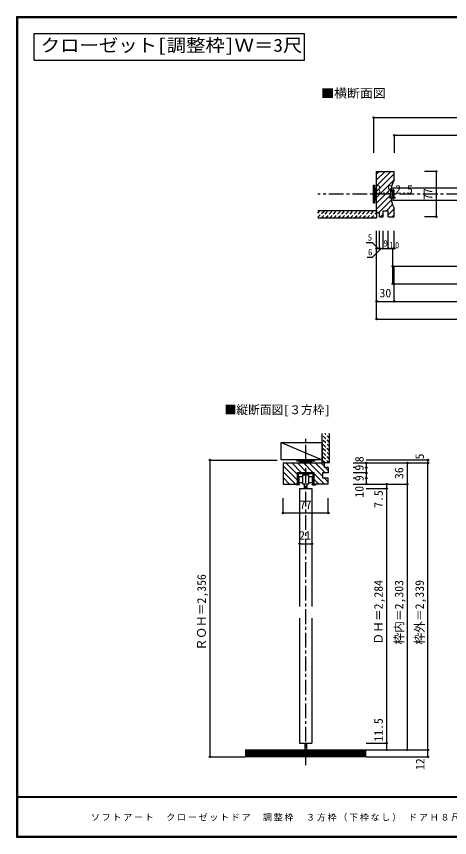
# Model space of a CAD drawing. Units: millimetres, scale not verified. Extents: x -973 to 977, y -701 to 696.
# Drawn here: x -973 to -236, y -701 to 696 of the extents above; entities that cross this region are included whole.
import ezdxf
from ezdxf.enums import TextEntityAlignment as Align

# ---------------------------------------------------------------- set-up
doc = ezdxf.new("R2010")
doc.units = ezdxf.units.MM
doc.header["$LTSCALE"] = 5
doc.header["$PDMODE"] = 32
doc.header["$PDSIZE"] = 2.5
doc.linetypes.add('CHAIN1', pattern=[8, 5, -1, 1, -1])
doc.linetypes.add('DASHED1', pattern=[1.8, 1.2, -0.6])
for name, color, linetype in [('0-0_補助線', 7, 'Continuous'), ('0-1_通り芯', 4, 'CHAIN1'), ('0-3_仕上げ', 2, 'Continuous'), ('0-4_枠', 3, 'Continuous'), ('0-6_扉', 6, 'Continuous'), ('0-7_金物', 7, 'Continuous'), ('0-A_文字', 3, 'Continuous'), ('0-B_寸法', 7, 'Continuous'), ('0-C_ハッチ', 7, 'Continuous'), ('F-1_枠', 6, 'Continuous'), ('F-A_文字', 7, 'Continuous')]:
    doc.layers.add(name, color=color, linetype=linetype)
doc.styles.add('ＭＳ ゴシック', font='')
doc.styles.get('ＭＳ ゴシック').set_extended_font_data('MS Gothic')

msp = doc.modelspace()

# ---------------------------------------------------------------- linework, layer by layer
at = {"layer": '0-0_補助線', "color": 4}
for p, q in [((-336.58, 387.393), (-336.58, 400.948)), ((-333.08, 387.393), (-333.08, 400.948)), ((-330.58, 387.393), (-330.58, 400.948)), ((-333.08, 387.393), (-336.58, 387.393)), ((-330.58, 387.393), (-333.08, 387.393))]:
    msp.add_line(p, q, dxfattribs=at)
at = {"layer": '0-0_補助線'}
for p in [(-336.58, 387.393), (-333.08, 387.393), (-330.58, 387.393)]:
    msp.add_point(p, dxfattribs=at)
at = {"layer": '0-1_通り芯'}
for p, q in [((463.42, 393.658), (-460.58, 393.658)), ((-481.152, -577.61), (-481.152, -18.638))]:
    msp.add_line(p, q, dxfattribs=at)
at = {"layer": '0-3_仕上げ'}
for p, q in [((-460.58, 365.658), (-360.58, 365.658)), ((-360.58, 365.658), (-360.58, 353.158)), ((-460.58, 353.158), (-360.58, 353.158)), ((-453.152, -63.638), (-453.152, -13.638)), ((-440.652, -63.638), (-440.652, -13.638)), ((-440.652, -63.638), (-453.152, -63.638)), ((-584.152, -551.639), (-378.152, -551.639)), ((-378.152, -563.639), (-584.152, -563.639))]:
    msp.add_line(p, q, dxfattribs=at)
at = {"layer": '0-3_仕上げ', "color": 4}
for p, q in [((-523.152, -28.614), (-453.152, -28.614)), ((-453.152, -28.614), (-453.152, -58.614)), ((-453.152, -58.614), (-523.152, -58.614))]:
    msp.add_line(p, q, dxfattribs=at)
at = {"layer": '0-3_仕上げ', "color": 7}
for p, q in [((-378.152, -553.638), (-584.152, -553.638)), ((-378.152, -555.638), (-584.152, -555.638)), ((-378.152, -557.638), (-584.152, -557.638)), ((-378.152, -559.638), (-584.152, -559.638)), ((-378.152, -561.639), (-584.152, -561.639))]:
    msp.add_line(p, q, dxfattribs=at)
at = {"layer": '0-3_仕上げ', "color": 4}
msp.add_lwpolyline([(-523.152, -58.614), (-523.152, -28.614), (-453.152, -58.614)], dxfattribs=at)
at = {"layer": '0-4_枠'}
for p, q in [((-360.58, 362.158), (-360.58, 432.158)), ((-360.58, 432.158), (-330.58, 432.158)), ((-330.58, 417.658), (-330.58, 432.158)), ((-349.58, 365.158), (-340.58, 365.158)), ((-349.58, 355.158), (-349.58, 365.158)), ((-340.58, 355.158), (-340.58, 365.158)), ((-360.58, 362.158), (-355.58, 362.158)), ((-355.58, 355.158), (-355.58, 362.158)), ((-355.58, 355.158), (-349.58, 355.158)), ((-519.652, -63.638), (-449.652, -63.638)), ((-519.652, -63.638), (-519.652, -99.638)), ((-449.652, -63.638), (-449.652, -71.638)), ((-495.152, -79.638), (-467.152, -79.638)), ((-495.152, -99.638), (-495.152, -79.638)), ((-467.152, -79.638), (-467.152, -99.638)), ((-452.652, -80.638), (-452.652, -89.638)), ((-442.652, -80.638), (-452.652, -80.638)), ((-442.652, -71.638), (-449.652, -71.638)), ((-442.652, -71.638), (-442.652, -80.638)), ((-442.652, -89.638), (-452.652, -89.638)), ((-442.652, -99.638), (-442.652, -89.638)), ((-519.652, -99.638), (-495.152, -99.638)), ((-442.652, -99.638), (-467.152, -99.638))]:
    msp.add_line(p, q, dxfattribs=at)
msp.add_lwpolyline([(-340.58, 355.158), (-338.012, 355.158), (-330.58, 355.158), (-330.58, 369.658)], dxfattribs=at)
msp.add_arc((-285.58, 393.658), 51, 151.92751, 208.07249, dxfattribs=at)
at = {"layer": '0-6_扉'}
for p, q in [((-333.08, 404.158), (0.92, 404.158)), ((-333.08, 404.158), (-333.08, 383.158)), ((-333.08, 383.158), (0.92, 383.158)), ((-491.652, -107.138), (-491.652, -307.638)), ((-491.652, -107.138), (-470.652, -107.138)), ((-470.652, -107.138), (-470.652, -307.638)), ((-491.652, -327.638), (-491.652, -540.139)), ((-470.652, -327.638), (-470.652, -540.139)), ((-491.652, -540.139), (-470.652, -540.139))]:
    msp.add_line(p, q, dxfattribs=at)
at = {"layer": '0-7_金物'}
for p, q in [((-365.58, 408.658), (-363.58, 408.658)), ((-365.58, 378.658), (-365.58, 408.658)), ((-363.58, 378.658), (-363.58, 408.658)), ((-363.58, 403.657), (-361.58, 403.657)), ((-361.58, 383.658), (-361.58, 403.657)), ((-361.58, 402.658), (-360.58, 402.658)), ((-365.58, 378.658), (-363.58, 378.658)), ((-363.58, 383.658), (-361.58, 383.658)), ((-361.58, 384.658), (-360.58, 384.658)), ((-466.152, -58.614), (-496.152, -58.614)), ((-496.152, -58.614), (-496.152, -60.614)), ((-466.152, -60.614), (-496.152, -60.614)), ((-491.152, -60.614), (-491.152, -62.614)), ((-471.152, -62.614), (-491.152, -62.614)), ((-490.152, -63.638), (-490.152, -62.614)), ((-472.152, -62.614), (-472.152, -63.638)), ((-471.152, -60.614), (-471.152, -62.614)), ((-466.152, -58.614), (-466.152, -60.614)), ((-486.152, -83.638), (-476.152, -83.638)), ((-486.152, -99.638), (-486.152, -83.638)), ((-476.152, -83.638), (-476.152, -99.638)), ((-492.182, -86.436), (-486.152, -86.436)), ((-492.182, -97.436), (-492.182, -86.436)), ((-486.152, -97.436), (-492.182, -97.436)), ((-470.182, -97.436), (-476.152, -97.436)), ((-498.152, -99.638), (-498.152, -100.638)), ((-495.152, -99.638), (-498.152, -99.638)), ((-491.854, -100.638), (-498.152, -100.638)), ((-491.854, -99.638), (-493.152, -99.638)), ((-491.854, -100.638), (-491.854, -99.638)), ((-476.152, -99.638), (-486.152, -99.638)), ((-483.152, -107.138), (-483.152, -99.638)), ((-469.152, -99.638), (-470.319, -99.638)), ((-470.319, -100.638), (-470.319, -99.638)), ((-470.319, -100.638), (-464.152, -100.638)), ((-467.152, -99.638), (-464.152, -99.638)), ((-464.152, -99.638), (-464.152, -100.638)), ((-482.652, -540.181), (-482.652, -551.639)), ((-479.652, -540.181), (-479.652, -551.639))]:
    msp.add_line(p, q, dxfattribs=at)
for points in [[(-493.152, -99.638), (-493.152, -81.638), (-469.152, -81.638), (-469.152, -99.638)], [(-476.152, -86.436), (-470.182, -86.436), (-470.182, -97.436)], [(-479.152, -99.638), (-479.152, -107.138), (-483.152, -107.138)]]:
    msp.add_lwpolyline(points, dxfattribs=at)
at = {"layer": '0-A_文字'}
for p, q in [((-943.333, 621.667), (-943.333, 666.667)), ((-943.333, 666.667), (-483.333, 666.667)), ((-483.333, 621.667), (-483.333, 666.667)), ((-943.333, 621.667), (-483.333, 621.667))]:
    msp.add_line(p, q, dxfattribs=at)
at = {"layer": '0-B_寸法', "color": 4}
for p, q in [((-365.58, 523.658), (368.42, 523.658)), ((-365.58, 523.658), (-365.58, 463.658)), ((-330.58, 493.658), (-330.58, 463.658)), ((-330.58, 493.658), (211.42, 493.658)), ((-259.047, 432.158), (-278.843, 432.158)), ((-259.047, 432.158), (-259.047, 355.158)), ((-259.047, 355.158), (-278.843, 355.158)), ((-360.58, 301.158), (-360.58, 331.158)), ((-355.58, 301.158), (-355.58, 331.158)), ((-349.58, 301.158), (-349.58, 331.158)), ((-340.58, 301.158), (-340.58, 331.158)), ((-330.58, 301.158), (-330.58, 331.158)), ((-378.155, 311.158), (-368.08, 311.158)), ((-358.08, 301.158), (-368.08, 311.158)), ((-352.58, 301.158), (-367.58, 286.158)), ((-360.58, 301.158), (-330.58, 301.158)), ((-360.58, 211.158), (-360.58, 301.158)), ((-333.08, 271.158), (-333.08, 301.158)), ((-376.788, 286.158), (-367.58, 286.158)), ((-333.08, 271.158), (0.92, 271.158)), ((-333.08, 241.158), (-333.08, 271.158)), ((-330.58, 211.158), (-330.58, 271.158)), ((-333.08, 241.158), (335.92, 241.158)), ((-360.58, 211.158), (-330.58, 211.158)), ((-360.58, 181.158), (-360.58, 211.158)), ((-330.58, 211.158), (333.42, 211.158)), ((-360.58, 181.158), (363.42, 181.158)), ((-644.152, -58.638), (-644.152, -563.638)), ((-644.152, -58.638), (-529.652, -58.638)), ((-400.152, -63.638), (-273.152, -63.638)), ((-273.152, -58.638), (-378.152, -58.638)), ((-378.152, -63.638), (-378.152, -99.638)), ((-308.152, -551.638), (-308.152, -63.638)), ((-273.152, -563.638), (-273.152, -58.638)), ((-396.734, -71.638), (-400.152, -71.638)), ((-378.152, -80.638), (-400.152, -80.638)), ((-378.152, -71.638), (-380.241, -71.638)), ((-396.734, -89.638), (-400.152, -89.638)), ((-378.152, -89.638), (-380.241, -89.638)), ((-400.152, -99.638), (-343.152, -99.638)), ((-378.152, -107.138), (-343.152, -107.138)), ((-343.152, -551.638), (-343.152, -99.638)), ((-343.152, -99.638), (-308.152, -99.638)), ((-519.652, -148.885), (-519.652, -123.267)), ((-442.652, -148.885), (-442.652, -123.267)), ((-442.652, -148.885), (-519.652, -148.885)), ((-491.652, -187.077), (-491.652, -201.117)), ((-470.652, -187.077), (-470.652, -201.117)), ((-491.652, -201.117), (-470.652, -201.117)), ((-378.152, -540.139), (-343.152, -540.139)), ((-378.152, -551.638), (-273.152, -551.638)), ((-644.152, -563.638), (-584.152, -563.638)), ((-378.152, -563.638), (-273.152, -563.638))]:
    msp.add_line(p, q, dxfattribs=at)
at = {"layer": '0-B_寸法'}
for p in [(-365.58, 523.658), (-330.58, 493.658), (-259.047, 432.158), (-259.047, 355.158), (-360.58, 301.158), (-355.58, 301.158), (-349.58, 301.158), (-340.58, 301.158), (-330.58, 301.158), (-333.08, 271.158), (-333.08, 241.158), (-360.58, 211.158), (-330.58, 211.158), (-360.58, 181.158), (-644.152, -58.638), (-378.152, -63.638), (-308.152, -63.638), (-273.152, -58.638), (-273.152, -63.638), (-378.152, -71.638), (-378.152, -80.638), (-378.152, -89.638), (-378.152, -99.638), (-343.152, -99.638), (-343.152, -107.138), (-308.152, -99.638), (-519.652, -148.885), (-442.652, -148.885), (-491.652, -201.117), (-470.652, -201.117), (-343.152, -540.139), (-343.152, -551.638), (-308.152, -551.638), (-273.152, -551.638), (-644.152, -563.638), (-273.152, -563.638)]:
    msp.add_point(p, dxfattribs=at)
at = {"layer": '0-C_ハッチ', "color": 4}
for p, q in [((-360.58, 427.576), (-355.998, 432.158)), ((-360.58, 407.777), (-336.199, 432.158)), ((-360.58, 417.676), (-346.099, 432.158)), ((-360.58, 397.877), (-330.58, 427.877)), ((-360.58, 387.978), (-330.58, 417.978)), ((-360.58, 378.078), (-335.731, 402.928)), ((-360.58, 368.179), (-336.559, 392.2)), ((-356.702, 362.158), (-335.525, 383.335)), ((-343.802, 365.158), (-333.299, 375.661)), ((-340.58, 358.48), (-330.58, 368.48)), ((-353.802, 355.158), (-349.58, 359.38)), ((-334.004, 355.158), (-330.58, 358.581)), ((-495.152, -93.135), (-519.652, -68.635)), ((-495.152, -83.235), (-514.749, -63.638)), ((-488.85, -79.638), (-504.85, -63.638)), ((-478.95, -79.638), (-494.95, -63.638)), ((-469.051, -79.638), (-485.051, -63.638)), ((-452.652, -86.137), (-475.151, -63.638)), ((-448.252, -80.638), (-465.252, -63.638)), ((-449.652, -69.338), (-455.352, -63.638)), ((-498.548, -99.638), (-519.652, -78.534)), ((-449.051, -99.638), (-467.152, -81.537)), ((-442.652, -76.338), (-447.352, -71.638)), ((-508.448, -99.638), (-519.652, -88.434)), ((-458.95, -99.638), (-467.152, -91.436)), ((-442.652, -96.137), (-449.151, -89.638)), ((-518.347, -99.638), (-519.652, -98.333))]:
    msp.add_line(p, q, dxfattribs=at)
at = {"layer": '0-C_ハッチ', "color": 4, "linetype": 'DASHED1'}
for p, q in [((-460.58, 354.156), (-449.078, 365.658)), ((-460.58, 361.227), (-456.15, 365.658)), ((-454.507, 353.158), (-442.007, 365.658)), ((-447.436, 353.158), (-434.936, 365.658)), ((-440.365, 353.158), (-427.865, 365.658)), ((-433.294, 353.158), (-420.794, 365.658)), ((-426.223, 353.158), (-413.723, 365.658)), ((-419.152, 353.158), (-406.652, 365.658)), ((-412.081, 353.158), (-399.581, 365.658)), ((-405.01, 353.158), (-392.51, 365.658)), ((-397.939, 353.158), (-385.439, 365.658)), ((-390.868, 353.158), (-378.368, 365.658)), ((-383.797, 353.158), (-371.297, 365.658)), ((-376.726, 353.158), (-364.226, 365.658)), ((-369.655, 353.158), (-360.58, 362.232)), ((-362.584, 353.158), (-360.58, 355.161)), ((-440.652, -21.77), (-448.784, -13.638)), ((-440.652, -14.699), (-441.712, -13.638)), ((-440.652, -28.841), (-453.152, -16.341)), ((-440.652, -35.912), (-453.152, -23.412)), ((-440.652, -42.983), (-453.152, -30.483)), ((-440.652, -50.054), (-453.152, -37.554)), ((-440.652, -57.125), (-453.152, -44.625)), ((-441.21, -63.638), (-453.152, -51.696)), ((-448.281, -63.638), (-453.152, -58.767))]:
    msp.add_line(p, q, dxfattribs=at)
at = {"layer": 'F-1_枠'}
for p, q in [((-973.347, 695.833), (-973.347, -700.833)), ((-973.347, 695.833), (976.653, 695.833)), ((-973.347, 695), (976.653, 695)), ((-973.347, 694.167), (976.653, 694.167)), ((-972.514, 695.833), (-972.514, -700.833)), ((-971.68, 695.833), (-971.68, -700.833)), ((976.653, -631.667), (-973.347, -631.667)), ((976.653, -632.5), (-973.347, -632.5)), ((976.653, -699.167), (-973.347, -699.167)), ((976.653, -700), (-973.347, -700)), ((976.653, -700.833), (-973.347, -700.833))]:
    msp.add_line(p, q, dxfattribs=at)

# ---------------------------------------------------------------- texts
at = {"layer": '0-0_補助線', "style": 'ＭＳ ゴシック'}
for s, p in [('3.5', (-362.814, 389.893)), ('2.5', (-328.849, 389.893))]:
    msp.add_text(s, height=14.66, dxfattribs=at).set_placement(p, align=Align.BOTTOM_LEFT)
at = {"layer": '0-A_文字', "style": 'ＭＳ ゴシック', "width": 1.1}
msp.add_text('クローゼット[調整枠]Ｗ＝3尺', height=21.99, dxfattribs=at).set_placement((-932.083, 629.167), align=Align.BOTTOM_LEFT)
at = {"layer": '0-A_文字', "color": 7, "style": 'ＭＳ ゴシック', "width": 1.1}
msp.add_text('■横断面図', height=14.66, dxfattribs=at).set_placement((-454.769, 553.344), align=Align.BOTTOM_LEFT)
at = {"layer": '0-A_文字', "color": 7, "style": 'ＭＳ ゴシック'}
msp.add_text('■縦断面図[３方枠]', height=14.66, dxfattribs=at).set_placement((-619.152, 14.925), align=Align.BOTTOM_LEFT)
at = {"layer": '0-B_寸法', "style": 'ＭＳ ゴシック'}
for s, p in [('77', (-261.547, 383.658)), ('8', (-378.152, -62.379)), ('5', (-275.652, -57.711)), ('9', (-378.152, -76.638)), ('36', (-310.652, -91.013)), ('9', (-378.152, -94.638)), ('10', (-378.152, -122.582)), ('7.5', (-345.557, -140.018)), ('ＲＯＨ＝2,356', (-646.652, -382.638)), ('ＤＨ＝2,284', (-345.652, -372.638)), ('枠内＝2,303', (-310.652, -372.638)), ('枠外＝2,339', (-275.652, -372.638)), ('11.5', (-345.563, -537.696)), ('12', (-274.743, -585.996))]:
    msp.add_text(s, height=14.66, rotation=90, dxfattribs=at).set_placement(p, align=Align.BOTTOM_LEFT)
for s, height, p in [('5', 11, (-375.58, 311.158)), ('9', 11, (-348.83, 301.158)), ('6', 11, (-375.08, 286.158)), ('30', 14.66, (-355.58, 213.658)), ('77', 14.66, (-491.152, -146.385)), ('21', 14.66, (-492.402, -198.617))]:
    msp.add_text(s, height=height, dxfattribs=at).set_placement(p, align=Align.BOTTOM_LEFT)
at = {"layer": '0-B_寸法', "insert": (-338.705, 301.158), "char_height": 11, "attachment_point": 7, "style": 'ＭＳ ゴシック'}
msp.add_mtext('\\T1.36;\\W0.9;10', dxfattribs=at)
at = {"layer": 'F-A_文字', "insert": (-846.68, -673.333), "char_height": 11, "attachment_point": 7, "style": 'ＭＳ ゴシック'}
msp.add_mtext('\\T1.19;ソフトアート\u3000クローゼットドア\\~\\~調整枠\u3000３方枠（下枠なし）\\~ドアＨ８尺\\~\\~枠外Ｗ724', dxfattribs=at)

doc.saveas('drawing.dxf')
